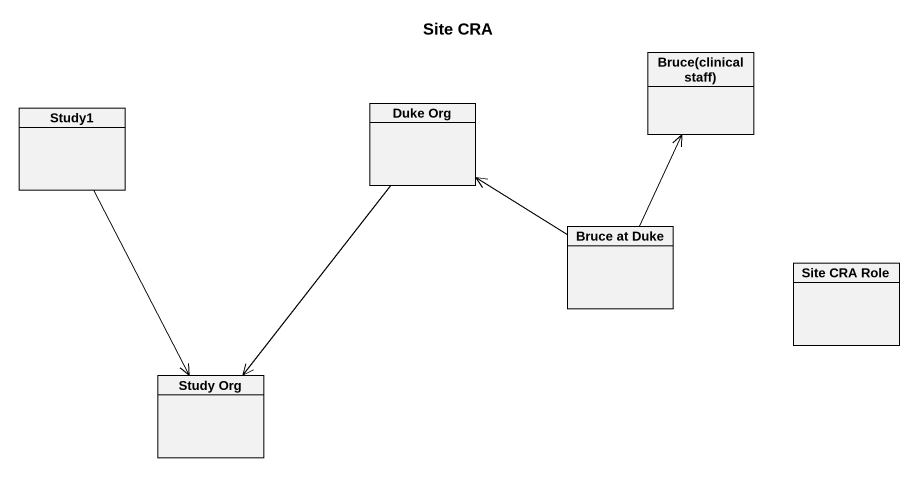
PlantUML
@startuml
title Site CRA
hide circle
hide empty members
class "Bruce(clinical staff)" as Bruce_clinical_staff
class Study1
class "Duke Org" as Duke_Org
class "Bruce at Duke" as Bruce_at_Duke
class "Site CRA Role" as Site_CRA_Role
class "Study Org" as Study_Org
Bruce_clinical_staff <-- Bruce_at_Duke
Study1 --> Study_Org
Duke_Org <-- Bruce_at_Duke
Duke_Org --> Study_Org
@enduml
